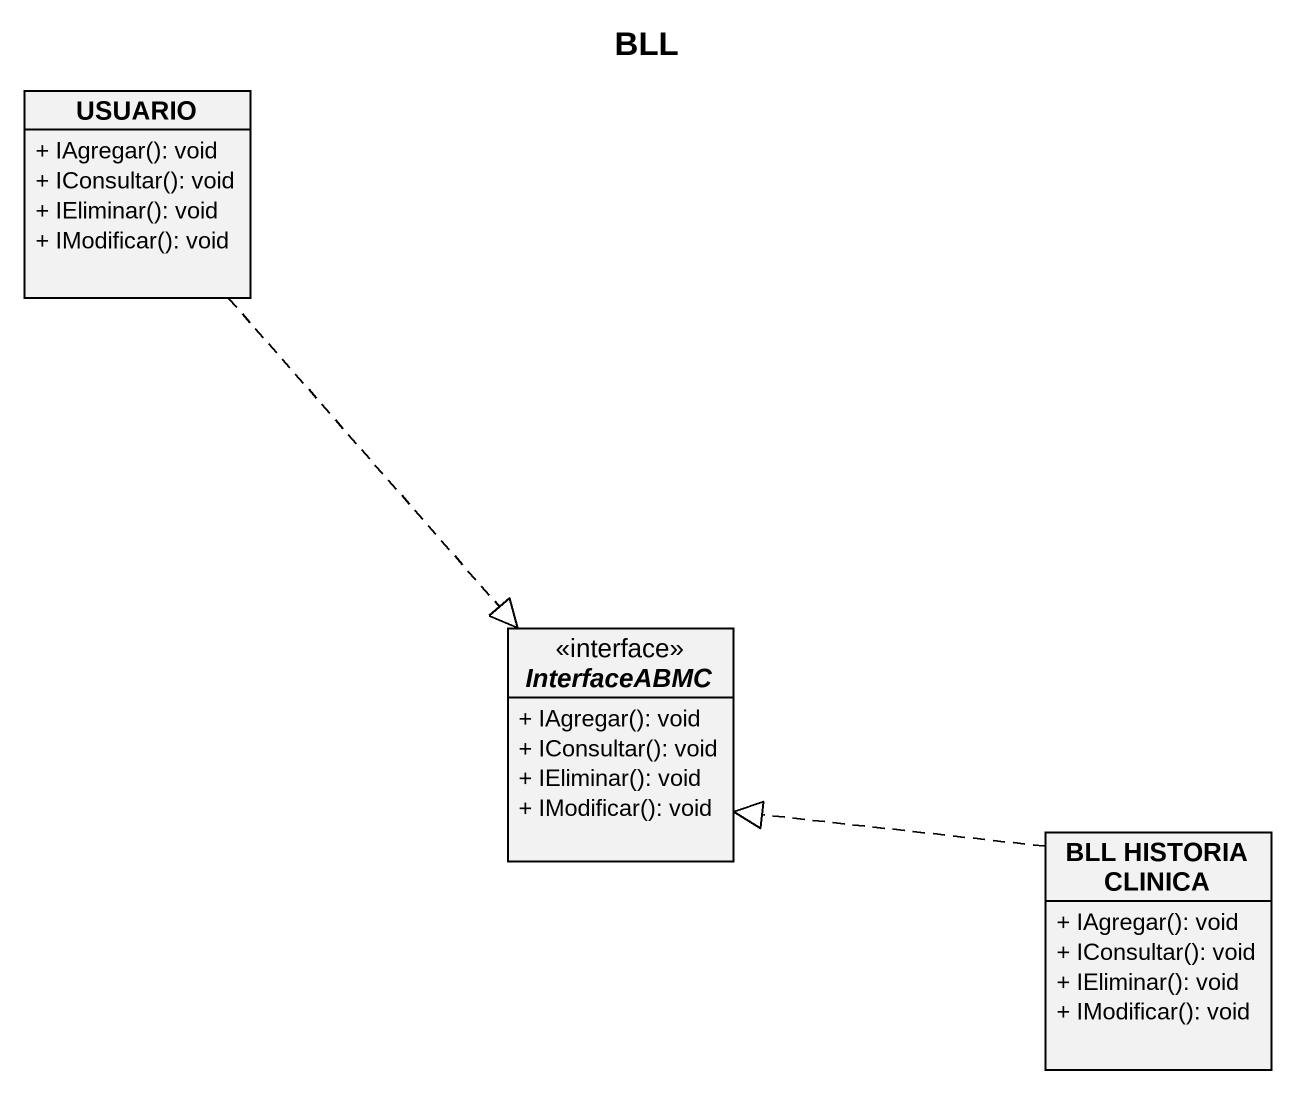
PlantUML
@startuml
title BLL
hide circle
hide empty members
skinparam classAttributeIconSize 0
class USUARIO {
  + IAgregar(): void
  + IConsultar(): void
  + IEliminar(): void
  + IModificar(): void
}
interface InterfaceABMC {
  + IAgregar(): void
  + IConsultar(): void
  + IEliminar(): void
  + IModificar(): void
}
class "BLL HISTORIA CLINICA" as BLL_HISTORIA_CLINICA {
  + IAgregar(): void
  + IConsultar(): void
  + IEliminar(): void
  + IModificar(): void
}
USUARIO ..|> InterfaceABMC
BLL_HISTORIA_CLINICA .left.|> InterfaceABMC
@enduml
